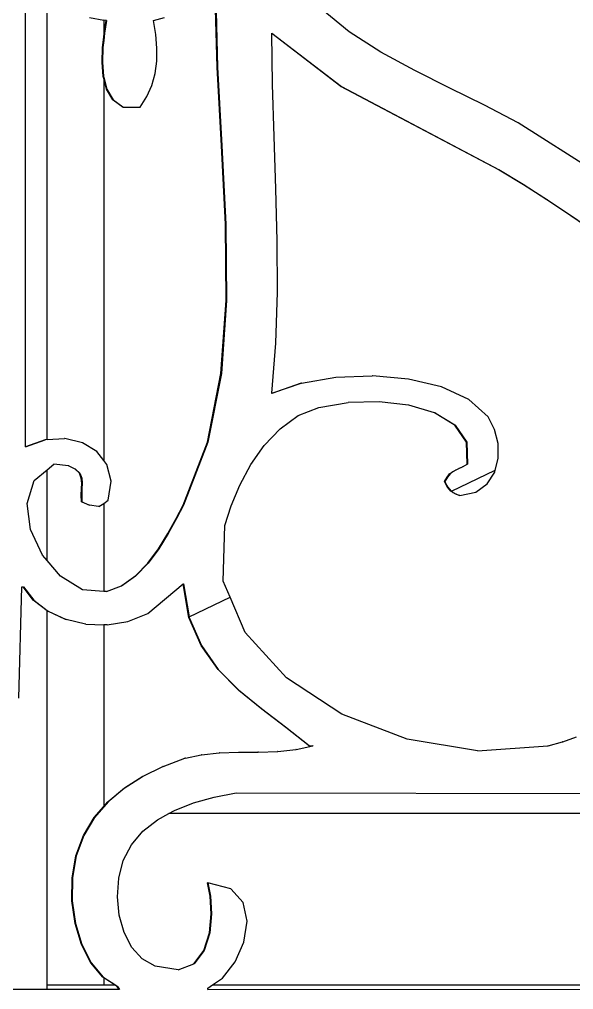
# Model space of a CAD drawing. Header units: inches. Extents: x -343 to 13887, y -13069 to -746.
# Drawn here: x 3371.02 to 3378.33, y -9231.01 to -9218.22 of the extents above; entities that cross this region are included whole.
import ezdxf

# ---------------------------------------------------------------- set-up
doc = ezdxf.new("R2010")
doc.units = ezdxf.units.IN
doc.header["$LTSCALE"] = 17
doc.header["$MEASUREMENT"] = 0
doc.layers.add('OUTLINE', color=1, linetype='Continuous', lineweight=25)

# ---------------------------------------------------------------- blocks, each defined once
blk = doc.blocks.new('fddd')
for p, q in [((-525.39, -3286.818), (-525.39, -3280.541)), ((-525.106, -3286.724), (-525.106, -3280.809)), ((-522.86, -3281.814), (-522.89, -3280.788)), ((-522.885, -3280.785), (-522.856, -3281.814)), ((-521.12, -3281.348), (-521.49, -3281.046)), ((-524.545, -3281.16), (-524.359, -3281.194)), ((-524.359, -3281.194), (-524.359, -3281.421)), ((-524.328, -3281.2), (-524.359, -3281.194)), ((-524.353, -3281.369), (-524.328, -3281.2)), ((-524.324, -3281.2), (-524.348, -3281.369)), ((-524.324, -3281.2), (-524.328, -3281.2)), ((-523.704, -3281.2), (-523.556, -3281.159)), ((-523.673, -3281.385), (-523.704, -3281.2)), ((-524.359, -3281.421), (-524.353, -3281.369)), ((-524.348, -3281.369), (-524.359, -3281.466)), ((-524.348, -3281.369), (-524.353, -3281.369)), ((-523.657, -3281.565), (-523.673, -3281.385)), ((-522.141, -3281.366), (-521.224, -3282.071)), ((-522.141, -3281.37), (-522.141, -3281.366)), ((-521.229, -3282.071), (-522.141, -3281.37)), ((-522.132, -3282.046), (-522.141, -3281.37)), ((-520.704, -3281.616), (-521.12, -3281.348)), ((-524.373, -3281.557), (-524.359, -3281.421)), ((-524.359, -3281.466), (-524.369, -3281.557)), ((-524.359, -3281.421), (-524.359, -3281.466)), ((-524.38, -3281.75), (-524.373, -3281.557)), ((-524.369, -3281.557), (-524.376, -3281.75)), ((-524.369, -3281.557), (-524.373, -3281.557)), ((-523.66, -3281.737), (-523.657, -3281.565)), ((-520.256, -3281.86), (-520.704, -3281.616)), ((-524.376, -3281.75), (-524.38, -3281.75)), ((-524.366, -3281.938), (-524.38, -3281.75)), ((-524.376, -3281.75), (-524.361, -3281.938)), ((-523.681, -3281.901), (-523.66, -3281.737)), ((-522.803, -3282.853), (-522.86, -3281.814)), ((-522.856, -3281.814), (-522.86, -3281.814)), ((-522.856, -3281.814), (-522.799, -3282.853)), ((-519.793, -3282.091), (-520.256, -3281.86)), ((-524.361, -3281.938), (-524.366, -3281.938)), ((-524.359, -3281.964), (-524.366, -3281.938)), ((-524.361, -3281.938), (-524.359, -3281.946)), ((-524.359, -3281.946), (-524.359, -3281.964)), ((-524.359, -3281.946), (-524.316, -3282.107)), ((-524.359, -3281.964), (-524.359, -3286.999)), ((-524.321, -3282.107), (-524.359, -3281.964)), ((-523.724, -3282.057), (-523.681, -3281.901)), ((-524.237, -3282.245), (-524.321, -3282.107)), ((-524.316, -3282.107), (-524.321, -3282.107)), ((-524.316, -3282.107), (-524.232, -3282.245)), ((-523.789, -3282.204), (-523.724, -3282.057)), ((-522.111, -3282.731), (-522.132, -3282.046)), ((-519.146, -3283.17), (-521.229, -3282.071)), ((-521.229, -3282.071), (-521.224, -3282.071)), ((-521.224, -3282.071), (-519.141, -3283.17)), ((-519.334, -3282.317), (-519.793, -3282.091)), ((-524.232, -3282.245), (-524.237, -3282.245)), ((-524.105, -3282.341), (-524.237, -3282.245)), ((-524.232, -3282.245), (-524.1, -3282.341)), ((-523.877, -3282.341), (-523.789, -3282.204)), ((-524.1, -3282.341), (-524.105, -3282.341)), ((-524.1, -3282.341), (-523.877, -3282.341)), ((-518.893, -3282.548), (-519.334, -3282.317)), ((-516.939, -3283.789), (-518.893, -3282.548)), ((-522.088, -3283.418), (-522.111, -3282.731)), ((-522.799, -3282.853), (-522.803, -3282.853)), ((-522.754, -3283.884), (-522.803, -3282.853)), ((-522.799, -3282.853), (-522.749, -3283.884)), ((-518.826, -3283.364), (-519.146, -3283.17)), ((-519.141, -3283.17), (-519.146, -3283.17)), ((-519.141, -3283.17), (-518.821, -3283.364)), ((-522.07, -3284.103), (-522.088, -3283.418)), ((-518.821, -3283.364), (-518.826, -3283.364)), ((-518.512, -3283.565), (-518.826, -3283.364)), ((-518.821, -3283.364), (-518.507, -3283.565)), ((-518.204, -3283.771), (-518.512, -3283.565)), ((-518.507, -3283.565), (-518.512, -3283.565)), ((-518.507, -3283.565), (-518.199, -3283.771)), ((-517.898, -3283.979), (-518.204, -3283.771)), ((-518.199, -3283.771), (-518.204, -3283.771)), ((-518.199, -3283.771), (-517.894, -3283.979)), ((-522.745, -3284.891), (-522.754, -3283.884)), ((-522.749, -3283.884), (-522.754, -3283.884)), ((-522.749, -3283.884), (-522.74, -3284.891)), ((-522.067, -3284.783), (-522.07, -3284.103)), ((-522.088, -3285.455), (-522.067, -3284.783)), ((-522.812, -3285.855), (-522.745, -3284.891)), ((-522.74, -3284.891), (-522.807, -3285.855)), ((-522.74, -3284.891), (-522.745, -3284.891)), ((-522.141, -3286.113), (-522.088, -3285.455)), ((-522.99, -3286.76), (-522.812, -3285.855)), ((-522.807, -3285.855), (-522.985, -3286.76)), ((-522.807, -3285.855), (-522.812, -3285.855)), ((-522.141, -3286.113), (-521.754, -3285.979)), ((-521.754, -3285.979), (-522.141, -3286.115)), ((-521.749, -3285.979), (-521.754, -3285.979)), ((-521.749, -3285.979), (-521.299, -3285.902)), ((-521.295, -3285.902), (-521.299, -3285.902)), ((-521.295, -3285.902), (-520.817, -3285.884)), ((-520.817, -3285.884), (-520.816, -3285.884)), ((-520.813, -3285.884), (-520.816, -3285.884)), ((-520.337, -3285.927), (-520.813, -3285.884)), ((-519.902, -3286.031), (-520.337, -3285.927)), ((-522.141, -3286.115), (-522.141, -3286.113)), ((-519.541, -3286.197), (-519.902, -3286.031)), ((-521.521, -3286.302), (-521.134, -3286.237)), ((-520.727, -3286.226), (-521.134, -3286.237)), ((-520.34, -3286.271), (-520.727, -3286.226)), ((-519.29, -3286.426), (-519.541, -3286.197)), ((-521.792, -3286.409), (-521.521, -3286.302)), ((-520.335, -3286.271), (-520.34, -3286.271)), ((-519.994, -3286.373), (-520.335, -3286.271)), ((-519.728, -3286.535), (-519.994, -3286.373)), ((-519.989, -3286.373), (-519.994, -3286.373)), ((-519.989, -3286.373), (-519.724, -3286.535)), ((-522.032, -3286.581), (-521.792, -3286.409)), ((-519.204, -3286.591), (-519.29, -3286.426)), ((-522.241, -3286.801), (-522.032, -3286.581)), ((-519.575, -3286.76), (-519.728, -3286.535)), ((-519.724, -3286.535), (-519.728, -3286.535)), ((-519.724, -3286.535), (-519.57, -3286.76)), ((-519.158, -3286.778), (-519.204, -3286.591)), ((-525.39, -3286.818), (-525.133, -3286.726)), ((-525.133, -3286.726), (-525.39, -3286.82)), ((-525.128, -3286.726), (-525.133, -3286.726)), ((-525.106, -3286.724), (-525.128, -3286.726)), ((-525.106, -3286.724), (-524.877, -3286.711)), ((-524.872, -3286.711), (-524.877, -3286.711)), ((-524.639, -3286.766), (-524.872, -3286.711)), ((-525.39, -3286.82), (-525.39, -3286.818)), ((-524.448, -3286.883), (-524.639, -3286.766)), ((-524.359, -3286.999), (-524.448, -3286.883)), ((-523.312, -3287.587), (-522.99, -3286.76)), ((-522.985, -3286.76), (-523.307, -3287.587)), ((-522.985, -3286.76), (-522.99, -3286.76)), ((-522.419, -3287.054), (-522.241, -3286.801)), ((-519.567, -3287.048), (-519.575, -3286.76)), ((-519.57, -3286.76), (-519.575, -3286.76)), ((-519.57, -3286.76), (-519.562, -3287.048)), ((-519.156, -3286.972), (-519.158, -3286.778)), ((-524.316, -3287.055), (-524.359, -3286.999)), ((-519.196, -3287.129), (-519.156, -3286.972)), ((-525.278, -3287.262), (-525.106, -3287.121)), ((-525.106, -3287.121), (-525.018, -3287.049)), ((-525.106, -3288.318), (-525.106, -3287.121)), ((-524.824, -3287.069), (-525.018, -3287.049)), ((-524.82, -3287.069), (-524.824, -3287.069)), ((-524.734, -3287.115), (-524.824, -3287.069)), ((-524.82, -3287.069), (-524.729, -3287.115)), ((-524.68, -3287.169), (-524.734, -3287.115)), ((-524.729, -3287.115), (-524.734, -3287.115)), ((-524.729, -3287.115), (-524.675, -3287.169)), ((-524.261, -3287.271), (-524.316, -3287.055)), ((-522.565, -3287.325), (-522.419, -3287.054)), ((-519.773, -3287.406), (-519.196, -3287.129)), ((-519.76, -3287.149), (-519.72, -3287.127)), ((-519.715, -3287.127), (-519.755, -3287.149)), ((-519.72, -3287.127), (-519.676, -3287.107)), ((-519.715, -3287.127), (-519.72, -3287.127)), ((-519.671, -3287.107), (-519.715, -3287.127)), ((-519.676, -3287.107), (-519.626, -3287.082)), ((-519.671, -3287.107), (-519.676, -3287.107)), ((-519.621, -3287.082), (-519.671, -3287.107)), ((-519.626, -3287.082), (-519.567, -3287.048)), ((-519.621, -3287.082), (-519.626, -3287.082)), ((-519.562, -3287.048), (-519.621, -3287.082)), ((-519.562, -3287.048), (-519.567, -3287.048)), ((-519.202, -3287.154), (-519.196, -3287.129)), ((-525.37, -3287.565), (-525.278, -3287.262)), ((-524.654, -3287.231), (-524.68, -3287.169)), ((-524.675, -3287.169), (-524.68, -3287.169)), ((-524.675, -3287.169), (-524.649, -3287.231)), ((-524.647, -3287.3), (-524.654, -3287.231)), ((-524.649, -3287.231), (-524.654, -3287.231)), ((-524.649, -3287.231), (-524.642, -3287.3)), ((-519.865, -3287.276), (-519.83, -3287.218)), ((-519.826, -3287.218), (-519.86, -3287.276)), ((-519.83, -3287.218), (-519.796, -3287.178)), ((-519.826, -3287.218), (-519.83, -3287.218)), ((-519.791, -3287.178), (-519.826, -3287.218)), ((-519.796, -3287.178), (-519.76, -3287.149)), ((-519.791, -3287.178), (-519.796, -3287.178)), ((-519.755, -3287.149), (-519.791, -3287.178)), ((-519.755, -3287.149), (-519.76, -3287.149)), ((-519.299, -3287.308), (-519.202, -3287.154)), ((-524.654, -3287.457), (-524.65, -3287.375)), ((-524.65, -3287.375), (-524.647, -3287.3)), ((-524.645, -3287.375), (-524.65, -3287.375)), ((-524.645, -3287.375), (-524.649, -3287.457)), ((-524.642, -3287.3), (-524.647, -3287.3)), ((-524.642, -3287.3), (-524.645, -3287.375)), ((-524.299, -3287.525), (-524.261, -3287.271)), ((-522.679, -3287.598), (-522.565, -3287.325)), ((-519.843, -3287.319), (-519.865, -3287.276)), ((-519.86, -3287.276), (-519.865, -3287.276)), ((-519.86, -3287.276), (-519.838, -3287.319)), ((-519.824, -3287.353), (-519.843, -3287.319)), ((-519.838, -3287.319), (-519.843, -3287.319)), ((-519.838, -3287.319), (-519.819, -3287.353)), ((-519.804, -3287.38), (-519.824, -3287.353)), ((-519.819, -3287.353), (-519.824, -3287.353)), ((-519.819, -3287.353), (-519.799, -3287.38)), ((-519.781, -3287.403), (-519.804, -3287.38)), ((-519.799, -3287.38), (-519.804, -3287.38)), ((-519.799, -3287.38), (-519.777, -3287.403)), ((-519.451, -3287.417), (-519.299, -3287.308)), ((-524.649, -3287.457), (-524.654, -3287.457)), ((-524.651, -3287.546), (-524.654, -3287.457)), ((-524.649, -3287.457), (-524.646, -3287.546)), ((-524.359, -3287.565), (-524.299, -3287.525)), ((-519.753, -3287.423), (-519.781, -3287.403)), ((-519.777, -3287.403), (-519.781, -3287.403)), ((-519.777, -3287.403), (-519.773, -3287.406)), ((-519.773, -3287.406), (-519.748, -3287.423)), ((-519.715, -3287.443), (-519.753, -3287.423)), ((-519.748, -3287.423), (-519.753, -3287.423)), ((-519.748, -3287.423), (-519.71, -3287.443)), ((-519.666, -3287.463), (-519.715, -3287.443)), ((-519.71, -3287.443), (-519.715, -3287.443)), ((-519.71, -3287.443), (-519.663, -3287.462)), ((-519.663, -3287.462), (-519.666, -3287.463)), ((-519.662, -3287.463), (-519.663, -3287.462)), ((-519.662, -3287.463), (-519.451, -3287.417)), ((-525.324, -3287.91), (-525.37, -3287.565)), ((-524.646, -3287.546), (-524.651, -3287.546)), ((-524.552, -3287.587), (-524.651, -3287.546)), ((-524.646, -3287.546), (-524.547, -3287.587)), ((-524.547, -3287.587), (-524.552, -3287.587)), ((-524.428, -3287.608), (-524.547, -3287.587)), ((-524.427, -3287.607), (-524.428, -3287.608)), ((-524.423, -3287.608), (-524.428, -3287.608)), ((-524.423, -3287.608), (-524.359, -3287.565)), ((-524.359, -3287.565), (-524.359, -3288.725)), ((-523.404, -3287.766), (-523.312, -3287.587)), ((-523.307, -3287.587), (-523.399, -3287.766)), ((-523.307, -3287.587), (-523.312, -3287.587)), ((-522.761, -3287.857), (-522.679, -3287.598)), ((-523.512, -3287.963), (-523.404, -3287.766)), ((-523.399, -3287.766), (-523.507, -3287.963)), ((-523.399, -3287.766), (-523.404, -3287.766)), ((-522.783, -3288.589), (-522.761, -3287.857)), ((-525.167, -3288.246), (-525.324, -3287.91)), ((-523.636, -3288.164), (-523.512, -3287.963)), ((-523.507, -3287.963), (-523.631, -3288.164)), ((-523.507, -3287.963), (-523.512, -3287.963)), ((-523.778, -3288.355), (-523.636, -3288.164)), ((-523.631, -3288.164), (-523.773, -3288.355)), ((-523.631, -3288.164), (-523.636, -3288.164)), ((-525.106, -3288.318), (-525.167, -3288.246)), ((-524.929, -3288.527), (-525.106, -3288.318)), ((-523.94, -3288.522), (-523.778, -3288.355)), ((-523.773, -3288.355), (-523.935, -3288.522)), ((-523.773, -3288.355), (-523.778, -3288.355)), ((-524.638, -3288.704), (-524.929, -3288.527)), ((-524.123, -3288.651), (-523.94, -3288.522)), ((-523.935, -3288.522), (-524.118, -3288.651)), ((-523.935, -3288.522), (-523.94, -3288.522)), ((-525.477, -3290.135), (-525.439, -3288.666)), ((-525.439, -3288.666), (-525.419, -3288.666)), ((-525.287, -3288.843), (-525.419, -3288.666)), ((-525.419, -3288.666), (-525.415, -3288.666)), ((-525.415, -3288.666), (-525.282, -3288.843)), ((-524.324, -3288.728), (-524.123, -3288.651)), ((-524.118, -3288.651), (-524.123, -3288.651)), ((-523.778, -3289.018), (-523.311, -3288.628)), ((-523.311, -3288.628), (-523.307, -3288.624)), ((-523.235, -3289.068), (-523.311, -3288.628)), ((-523.307, -3288.624), (-523.231, -3289.06)), ((-522.691, -3288.802), (-522.783, -3288.589)), ((-524.359, -3288.725), (-524.638, -3288.704)), ((-524.324, -3288.728), (-524.359, -3288.725)), ((-523.231, -3289.06), (-522.691, -3288.802)), ((-522.491, -3289.269), (-522.691, -3288.802)), ((-525.282, -3288.843), (-525.287, -3288.843)), ((-525.106, -3288.98), (-525.287, -3288.843)), ((-525.282, -3288.843), (-525.106, -3288.977)), ((-525.106, -3288.977), (-525.091, -3288.988)), ((-525.106, -3288.98), (-525.106, -3288.977)), ((-525.096, -3288.988), (-525.106, -3288.98)), ((-525.106, -3293.913), (-525.106, -3288.98)), ((-525.091, -3288.988), (-525.096, -3288.988)), ((-524.861, -3289.094), (-525.096, -3288.988)), ((-525.091, -3288.988), (-524.856, -3289.094)), ((-524.039, -3289.124), (-523.778, -3289.018)), ((-524.856, -3289.094), (-524.861, -3289.094)), ((-524.598, -3289.156), (-524.856, -3289.094)), ((-524.593, -3289.156), (-524.598, -3289.156)), ((-524.593, -3289.156), (-524.359, -3289.166)), ((-524.359, -3289.166), (-524.359, -3291.562)), ((-524.32, -3289.168), (-524.359, -3289.166)), ((-524.319, -3289.167), (-524.32, -3289.168)), ((-524.315, -3289.168), (-524.319, -3289.167)), ((-524.315, -3289.168), (-524.039, -3289.124)), ((-523.23, -3289.068), (-523.235, -3289.068)), ((-523.075, -3289.439), (-523.235, -3289.068)), ((-523.231, -3289.06), (-523.23, -3289.068)), ((-523.23, -3289.068), (-523.071, -3289.439)), ((-521.948, -3289.865), (-522.491, -3289.269)), ((-522.851, -3289.753), (-523.075, -3289.439)), ((-523.071, -3289.439), (-523.075, -3289.439)), ((-523.071, -3289.439), (-522.847, -3289.753)), ((-522.847, -3289.753), (-522.851, -3289.753)), ((-522.58, -3290.027), (-522.851, -3289.753)), ((-522.847, -3289.753), (-522.575, -3290.027)), ((-521.216, -3290.345), (-521.948, -3289.865)), ((-522.575, -3290.027), (-522.58, -3290.027)), ((-522.278, -3290.275), (-522.58, -3290.027)), ((-522.575, -3290.027), (-522.273, -3290.275)), ((-522.273, -3290.275), (-522.278, -3290.275)), ((-521.962, -3290.515), (-522.278, -3290.275)), ((-522.273, -3290.275), (-521.957, -3290.515)), ((-520.355, -3290.675), (-521.216, -3290.345)), ((-521.957, -3290.515), (-521.962, -3290.515)), ((-521.65, -3290.76), (-521.962, -3290.515)), ((-521.957, -3290.515), (-521.645, -3290.76)), ((-519.428, -3290.825), (-520.355, -3290.675)), ((-518.496, -3290.76), (-518.308, -3290.71)), ((-518.303, -3290.71), (-518.308, -3290.71)), ((-518.303, -3290.71), (-518.123, -3290.641)), ((-522.832, -3290.854), (-522.583, -3290.846)), ((-522.579, -3290.846), (-522.583, -3290.846)), ((-522.579, -3290.846), (-522.324, -3290.843)), ((-522.319, -3290.843), (-522.324, -3290.843)), ((-522.319, -3290.843), (-522.068, -3290.834)), ((-522.063, -3290.834), (-522.068, -3290.834)), ((-522.063, -3290.834), (-521.824, -3290.81)), ((-521.819, -3290.81), (-521.824, -3290.81)), ((-521.819, -3290.81), (-521.601, -3290.76)), ((-521.645, -3290.76), (-521.65, -3290.76)), ((-521.645, -3290.76), (-521.601, -3290.76)), ((-521.596, -3290.76), (-521.601, -3290.76)), ((-519.428, -3290.825), (-518.501, -3290.76)), ((-518.496, -3290.76), (-518.501, -3290.76)), ((-523.573, -3291.035), (-523.287, -3290.926)), ((-523.282, -3290.926), (-523.287, -3290.926)), ((-523.282, -3290.926), (-523.074, -3290.878)), ((-523.069, -3290.878), (-523.074, -3290.878)), ((-523.069, -3290.878), (-522.836, -3290.854)), ((-522.832, -3290.854), (-522.836, -3290.854)), ((-523.847, -3291.165), (-523.578, -3291.035)), ((-523.573, -3291.035), (-523.842, -3291.165)), ((-523.573, -3291.035), (-523.578, -3291.035)), ((-524.091, -3291.319), (-523.847, -3291.165)), ((-523.842, -3291.165), (-524.086, -3291.319)), ((-523.842, -3291.165), (-523.847, -3291.165)), ((-524.304, -3291.499), (-524.091, -3291.319)), ((-524.086, -3291.319), (-524.299, -3291.499)), ((-524.086, -3291.319), (-524.091, -3291.319)), ((-523.175, -3291.514), (-522.902, -3291.438)), ((-522.902, -3291.438), (-522.613, -3291.382)), ((-522.613, -3291.382), (-511.955, -3291.403)), ((-524.484, -3291.706), (-524.359, -3291.562)), ((-524.359, -3291.567), (-524.479, -3291.706)), ((-524.359, -3291.562), (-524.304, -3291.499)), ((-524.299, -3291.499), (-524.359, -3291.567)), ((-524.359, -3291.562), (-524.359, -3291.567)), ((-524.299, -3291.499), (-524.304, -3291.499)), ((-523.499, -3291.653), (-523.427, -3291.613)), ((-523.427, -3291.613), (-523.175, -3291.514)), ((-524.626, -3291.943), (-524.484, -3291.706)), ((-524.479, -3291.706), (-524.621, -3291.943)), ((-524.479, -3291.706), (-524.484, -3291.706)), ((-523.842, -3291.887), (-523.651, -3291.737)), ((-523.651, -3291.737), (-523.499, -3291.653)), ((-507.024, -3291.653), (-523.499, -3291.653)), ((-524.725, -3292.212), (-524.626, -3291.943)), ((-524.621, -3291.943), (-524.72, -3292.212)), ((-524.621, -3291.943), (-524.626, -3291.943)), ((-523.994, -3292.066), (-523.842, -3291.887)), ((-524.1, -3292.274), (-523.994, -3292.066)), ((-524.775, -3292.502), (-524.725, -3292.212)), ((-524.72, -3292.212), (-524.771, -3292.502)), ((-524.72, -3292.212), (-524.725, -3292.212)), ((-524.16, -3292.506), (-524.1, -3292.274)), ((-524.778, -3292.805), (-524.775, -3292.502)), ((-524.771, -3292.502), (-524.775, -3292.502)), ((-524.771, -3292.502), (-524.773, -3292.805)), ((-524.177, -3292.751), (-524.16, -3292.506)), ((-522.985, -3292.565), (-522.989, -3292.565)), ((-522.989, -3292.565), (-522.984, -3292.566)), ((-522.955, -3292.742), (-522.989, -3292.565)), ((-522.683, -3292.644), (-522.985, -3292.565)), ((-522.985, -3292.565), (-522.984, -3292.566)), ((-522.984, -3292.566), (-522.95, -3292.742)), ((-524.153, -3292.994), (-524.177, -3292.751)), ((-522.95, -3292.742), (-522.955, -3292.742)), ((-522.943, -3292.975), (-522.955, -3292.742)), ((-522.95, -3292.742), (-522.938, -3292.975)), ((-522.518, -3292.826), (-522.683, -3292.644)), ((-524.773, -3292.805), (-524.778, -3292.805)), ((-524.735, -3293.103), (-524.778, -3292.805)), ((-524.773, -3292.805), (-524.73, -3293.103)), ((-522.467, -3293.073), (-522.518, -3292.826)), ((-524.09, -3293.221), (-524.153, -3292.994)), ((-522.965, -3293.226), (-522.943, -3292.975)), ((-522.938, -3292.975), (-522.961, -3293.226)), ((-522.938, -3292.975), (-522.943, -3292.975)), ((-524.73, -3293.103), (-524.735, -3293.103)), ((-524.651, -3293.381), (-524.735, -3293.103)), ((-524.73, -3293.103), (-524.646, -3293.381)), ((-522.51, -3293.347), (-522.467, -3293.073)), ((-523.989, -3293.418), (-524.09, -3293.221)), ((-523.037, -3293.458), (-522.965, -3293.226)), ((-522.961, -3293.226), (-523.033, -3293.458)), ((-522.961, -3293.226), (-522.965, -3293.226)), ((-524.528, -3293.623), (-524.651, -3293.381)), ((-524.646, -3293.381), (-524.651, -3293.381)), ((-524.646, -3293.381), (-524.523, -3293.623)), ((-522.624, -3293.61), (-522.51, -3293.347)), ((-523.852, -3293.571), (-523.989, -3293.418)), ((-523.172, -3293.633), (-523.037, -3293.458)), ((-523.033, -3293.458), (-523.167, -3293.633)), ((-523.033, -3293.458), (-523.037, -3293.458)), ((-524.523, -3293.623), (-524.528, -3293.623)), ((-524.37, -3293.812), (-524.528, -3293.623)), ((-524.523, -3293.623), (-524.365, -3293.812)), ((-523.679, -3293.664), (-523.852, -3293.571)), ((-523.378, -3293.714), (-523.172, -3293.633)), ((-523.167, -3293.633), (-523.172, -3293.633)), ((-522.79, -3293.825), (-522.624, -3293.61)), ((-523.378, -3293.714), (-523.679, -3293.664)), ((-525.106, -3293.913), (-524.359, -3293.913)), ((-525.106, -3293.975), (-525.106, -3293.913)), ((-524.365, -3293.812), (-524.37, -3293.812)), ((-524.359, -3293.819), (-524.37, -3293.812)), ((-524.365, -3293.812), (-524.359, -3293.816)), ((-524.359, -3293.816), (-524.359, -3293.819)), ((-524.359, -3293.816), (-524.207, -3293.913)), ((-524.359, -3293.819), (-524.359, -3293.913)), ((-524.212, -3293.913), (-524.359, -3293.819)), ((-524.359, -3293.913), (-524.212, -3293.913)), ((-524.18, -3293.933), (-524.212, -3293.913)), ((-524.212, -3293.913), (-524.207, -3293.913)), ((-524.207, -3293.913), (-524.175, -3293.933)), ((-522.985, -3293.954), (-522.922, -3293.913)), ((-522.922, -3293.913), (-522.79, -3293.825)), ((-522.922, -3293.913), (-504.848, -3293.913)), ((-525.106, -3293.975), (-528.142, -3293.975)), ((-524.155, -3293.975), (-525.106, -3293.975)), ((-524.155, -3293.975), (-524.18, -3293.933)), ((-524.175, -3293.933), (-524.18, -3293.933)), ((-524.175, -3293.933), (-524.15, -3293.975)), ((-524.15, -3293.975), (-524.155, -3293.975)), ((-522.985, -3293.975), (-522.985, -3293.954)), ((-522.985, -3293.975), (-504.739, -3293.954))]:
    blk.add_line(p, q)

msp = doc.modelspace()

# ---------------------------------------------------------------- block references
at = {"layer": 'OUTLINE'}
msp.add_blockref('fddd', (3896.495, -5937.038), dxfattribs=at)

doc.saveas('drawing.dxf')
